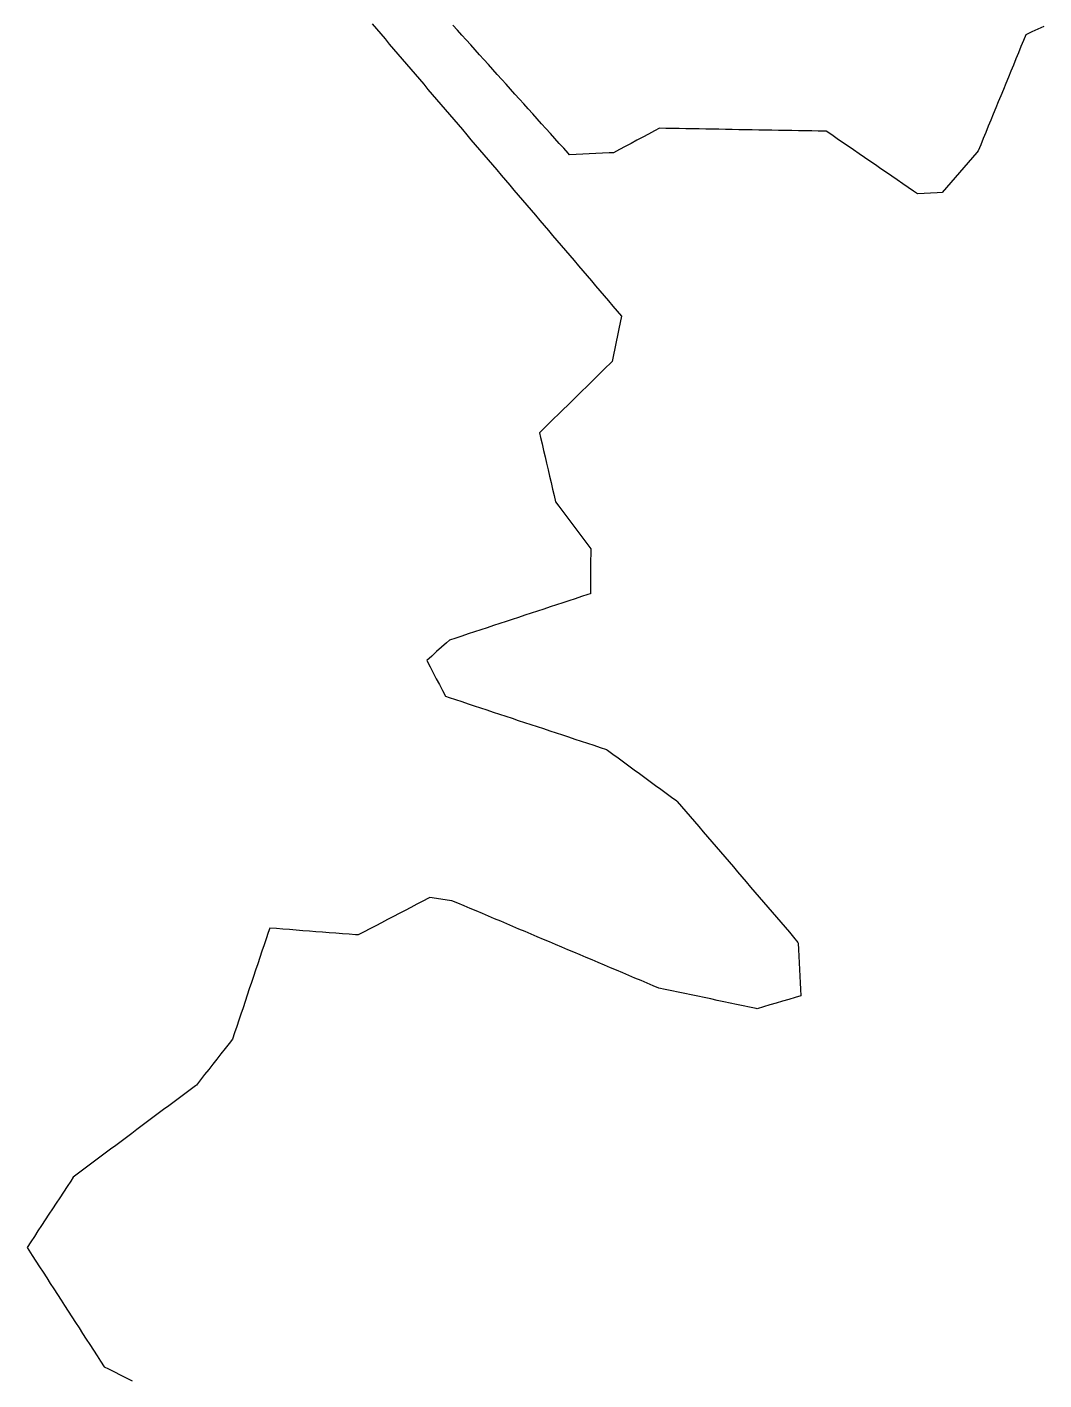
# Model space of a CAD drawing. Header units: millimetres. Extents: x 0 to 2762, y 6 to 2482.
# Drawn here: x 292.7 to 446.2, y 908.1 to 1112.4 of the extents above; entities that cross this region are included whole.
import ezdxf

# ---------------------------------------------------------------- set-up
doc = ezdxf.new("R2010")
doc.units = ezdxf.units.MM
doc.layers.add('ALL_ISLANDS', color=7, linetype='Continuous')
doc.layers.add('OUTLINE_ISLAND_01', color=7, linetype='Continuous')

msp = doc.modelspace()

# ---------------------------------------------------------------- linework, layer by layer
at = {"layer": 'ALL_ISLANDS'}
for points in [[(344.8109, 1112.9338), (345.4598, 1112.173), (346.1087, 1111.4121), (346.7576, 1110.6512), (347.4065, 1109.8903), (348.0554, 1109.1295), (348.7043, 1108.3686), (349.3532, 1107.6077), (350.0021, 1106.8468), (350.651, 1106.086), (351.2999, 1105.3251), (351.9488, 1104.5642), (352.5977, 1103.8033), (353.2466, 1103.0425), (353.8955, 1102.2816), (354.5444, 1101.5207), (355.1933, 1100.7598), (355.8422, 1099.999), (356.4911, 1099.2381), (357.14, 1098.4772), (357.7889, 1097.7163), (358.4378, 1096.9555), (359.0867, 1096.1946), (359.7356, 1095.4337), (360.3845, 1094.6728), (361.0334, 1093.9119), (361.6823, 1093.1511), (362.3312, 1092.3902), (362.9801, 1091.6293), (363.629, 1090.8684), (364.2779, 1090.1076), (364.9268, 1089.3467), (365.5757, 1088.5858), (366.2246, 1087.8249), (366.8735, 1087.0641), (367.5224, 1086.3032), (368.1713, 1085.5423), (368.8202, 1084.7814), (369.4691, 1084.0206), (370.118, 1083.2597), (370.7669, 1082.4988), (371.4158, 1081.7379), (372.0647, 1080.9771), (372.7136, 1080.2162), (373.3625, 1079.4553), (374.0114, 1078.6944), (374.6603, 1077.9336), (375.3091, 1077.1727), (375.958, 1076.4118), (376.6069, 1075.6509), (377.2558, 1074.8901), (377.9047, 1074.1292), (378.5536, 1073.3683), (379.2025, 1072.6074), (379.8514, 1071.8466), (380.5003, 1071.0857), (381.1492, 1070.3248), (381.7981, 1069.5639), (382.447, 1068.8031), (382.2545, 1067.8486), (382.0568, 1066.8683), (381.8591, 1065.8881), (381.6614, 1064.9078), (381.4637, 1063.9276), (381.266, 1062.9473), (381.0683, 1061.967), (380.7728, 1061.6772), (380.059, 1060.9769), (379.3451, 1060.2767), (378.6312, 1059.5764), (377.9174, 1058.8761), (377.2035, 1058.1758), (376.4896, 1057.4755), (375.7758, 1056.7753), (375.0619, 1056.075), (374.348, 1055.3747), (373.6342, 1054.6744), (372.9203, 1053.9741), (372.2064, 1053.2738), (371.4926, 1052.5736), (370.7787, 1051.8733), (370.0648, 1051.173), (370.2298, 1050.47), (370.4582, 1049.4964), (370.6866, 1048.5229), (370.9151, 1047.5493), (371.1435, 1046.5758), (371.3719, 1045.6022), (371.6004, 1044.6286), (371.8288, 1043.6551), (372.0572, 1042.6815), (372.2856, 1041.708), (372.5141, 1040.7344), (373.0091, 1040.074), (373.6088, 1039.2738), (374.2085, 1038.4736), (374.8083, 1037.6734), (375.408, 1036.8732), (376.0078, 1036.073), (376.6075, 1035.2728), (377.2072, 1034.4726), (377.807, 1033.6724), (377.802, 1032.8758), (377.7958, 1031.8758), (377.7896, 1030.8759), (377.7833, 1029.8759), (377.7771, 1028.8759), (377.7709, 1027.8759), (377.7646, 1026.8759), (377.3741, 1026.7473), (376.4244, 1026.4344), (375.4746, 1026.1215), (374.5248, 1025.8086), (373.575, 1025.4957), (372.6252, 1025.1828), (371.6754, 1024.8699), (370.7257, 1024.5569), (369.7759, 1024.244), (368.8261, 1023.9311), (367.8763, 1023.6182), (366.9265, 1023.3053), (365.9767, 1022.9924), (365.0269, 1022.6795), (364.0772, 1022.3666), (363.1274, 1022.0537), (362.1776, 1021.7408), (361.2278, 1021.4279), (360.278, 1021.115), (359.3282, 1020.8021), (358.3785, 1020.4892), (357.4287, 1020.1763), (356.4789, 1019.8634), (356.0365, 1019.4673), (355.2916, 1018.8002), (354.5466, 1018.1331), (353.8016, 1017.466), (353.0566, 1016.7989), (353.1103, 1016.6965), (353.5743, 1015.8107), (354.0383, 1014.9248), (354.5023, 1014.039), (354.9663, 1013.1532), (355.4303, 1012.2673), (355.8943, 1011.3815), (356.437, 1011.2023), (357.3866, 1010.8887), (358.3362, 1010.5752), (359.2857, 1010.2617), (360.2353, 1009.9481), (361.1849, 1009.6346), (362.1345, 1009.321), (363.084, 1009.0075), (364.0336, 1008.6939), (364.9832, 1008.3804), (365.9327, 1008.0668), (366.8823, 1007.7533), (367.8319, 1007.4398), (368.7815, 1007.1262), (369.731, 1006.8127), (370.6806, 1006.4991), (371.6302, 1006.1856), (372.5798, 1005.872), (373.5293, 1005.5585), (374.4789, 1005.245), (375.4285, 1004.9314), (376.3781, 1004.6179), (377.3276, 1004.3043), (378.2772, 1003.9908), (379.2268, 1003.6772), (380.1764, 1003.3637), (380.3238, 1003.2557), (381.1306, 1002.6648), (381.9373, 1002.0739), (382.7441, 1001.4831), (383.5508, 1000.8922), (384.3576, 1000.3013), (385.1644, 999.7104), (385.9711, 999.1195), (386.7779, 998.5287), (387.5846, 997.9378), (388.3914, 997.3469), (389.1982, 996.756), (390.0049, 996.1651), (390.8117, 995.5743), (390.8794, 995.4951), (391.5299, 994.7355), (392.1803, 993.976), (392.8307, 993.2164), (393.4811, 992.4568), (394.1315, 991.6972), (394.7819, 990.9376), (395.4323, 990.1781), (396.0828, 989.4185), (396.7332, 988.6589), (397.3836, 987.8993), (398.034, 987.1398), (398.6844, 986.3802), (399.3348, 985.6206), (399.9853, 984.861), (400.6357, 984.1014), (401.2861, 983.3419), (401.9365, 982.5823), (402.5869, 981.8227), (403.2373, 981.0631), (403.8877, 980.3035), (404.5382, 979.544), (405.1886, 978.7844), (405.839, 978.0248), (406.4894, 977.2652), (407.1398, 976.5057), (407.7902, 975.7461), (408.4407, 974.9865), (409.0911, 974.2269), (409.0962, 974.1248), (409.1466, 973.1261), (409.1971, 972.1273), (409.2475, 971.1286), (409.2979, 970.1299), (409.3483, 969.1312), (409.3987, 968.1324), (409.4491, 967.1337), (409.4995, 966.135), (408.6827, 965.8955), (407.723, 965.6142), (406.7634, 965.333), (405.8038, 965.0517), (404.8442, 964.7704), (403.8845, 964.4891), (402.9249, 964.2078), (402.7708, 964.2401), (401.792, 964.4449), (400.8132, 964.6498), (399.8344, 964.8546), (398.8556, 965.0595), (397.8769, 965.2644), (396.8981, 965.4692), (395.9193, 965.6741), (394.9405, 965.879), (393.9617, 966.0838), (392.9829, 966.2887), (392.0041, 966.4936), (391.0253, 966.6984), (390.0465, 966.9033), (389.0677, 967.1082), (388.089, 967.313), (387.2449, 967.6698), (386.3239, 968.0592), (385.4028, 968.4485), (384.4817, 968.8379), (383.5606, 969.2273), (382.6395, 969.6167), (381.7184, 970.006), (380.7974, 970.3954), (379.8763, 970.7848), (378.9552, 971.1741), (378.0341, 971.5635), (377.113, 971.9529), (376.192, 972.3422), (375.2709, 972.7316), (374.3498, 973.121), (373.4287, 973.5103), (372.5076, 973.8997), (371.5865, 974.2891), (370.6655, 974.6784), (369.7444, 975.0678), (368.8233, 975.4572), (367.9022, 975.8465), (366.9811, 976.2359), (366.06, 976.6253), (365.139, 977.0146), (364.2179, 977.404), (363.2968, 977.7934), (362.3757, 978.1827), (361.4546, 978.5721), (360.5336, 978.9615), (359.6125, 979.3508), (358.6914, 979.7402), (357.7703, 980.1296), (356.8492, 980.5189), (356.4914, 980.5698), (355.5013, 980.7104), (354.5113, 980.851), (353.5212, 980.9917), (353.3399, 980.897), (352.4534, 980.4342), (351.5669, 979.9715), (350.6804, 979.5087), (349.7939, 979.046), (348.9074, 978.5832), (348.021, 978.1205), (347.1345, 977.6577), (346.248, 977.195), (345.3615, 976.7322), (344.475, 976.2695), (343.5885, 975.8067), (342.702, 975.344), (342.324, 975.3732), (341.327, 975.4504), (340.3299, 975.5275), (339.3329, 975.6047), (338.3359, 975.6819), (337.3389, 975.759), (336.3419, 975.8362), (335.3448, 975.9133), (334.3478, 975.9905), (333.3508, 976.0676), (332.3538, 976.1448), (331.3568, 976.2219), (330.3597, 976.2991), (329.3627, 976.3763), (329.1442, 975.7255), (328.826, 974.7775), (328.5077, 973.8295), (328.1894, 972.8815), (327.8711, 971.9335), (327.5528, 970.9855), (327.2346, 970.0375), (326.9163, 969.0895), (326.598, 968.1415), (326.2797, 967.1935), (325.9615, 966.2455), (325.6432, 965.2975), (325.3249, 964.3495), (325.0066, 963.4015), (324.6884, 962.4535), (324.3701, 961.5055), (324.0518, 960.5575), (323.7335, 959.6095), (323.2293, 958.9671), (322.6119, 958.1805), (321.9945, 957.3939), (321.3771, 956.6072), (320.7597, 955.8206), (320.1423, 955.034), (319.5248, 954.2473), (318.9074, 953.4607), (318.29, 952.6741), (318.1296, 952.5541), (317.3289, 951.955), (316.5282, 951.356), (315.7275, 950.757), (314.9268, 950.1579), (314.126, 949.5589), (313.3253, 948.9598), (312.5246, 948.3608), (311.7239, 947.7618), (310.9232, 947.1627), (310.1224, 946.5637), (309.3217, 945.9646), (308.521, 945.3656), (307.7203, 944.7666), (306.9196, 944.1675), (306.1188, 943.5685), (305.3181, 942.9694), (304.5174, 942.3704), (303.7167, 941.7714), (302.916, 941.1723), (302.1152, 940.5733), (301.3145, 939.9742), (300.5138, 939.3752), (299.7131, 938.7762), (299.3187, 938.1756), (298.7698, 937.3397), (298.2209, 936.5038), (297.672, 935.6679), (297.1231, 934.832), (296.5742, 933.9961), (296.0253, 933.1602), (295.4764, 932.3243), (294.9275, 931.4884), (294.3786, 930.6525), (293.8297, 929.8166), (293.2809, 928.9807), (292.732, 928.1448), (292.979, 927.7623), (293.5216, 926.9223), (294.0642, 926.0823), (294.6068, 925.2423), (295.1494, 924.4023), (295.692, 923.5624), (296.2346, 922.7224), (296.7772, 921.8824), (297.3197, 921.0424), (297.8623, 920.2024), (298.4049, 919.3624), (298.9475, 918.5224), (299.4901, 917.6824), (300.0327, 916.8424), (300.5753, 916.0024), (301.1179, 915.1624), (301.6604, 914.3224), (302.203, 913.4824), (302.7456, 912.6424), (303.2882, 911.8024), (303.8308, 910.9624), (304.3734, 910.1224), (305.0152, 909.8019), (305.9099, 909.3552), (306.8046, 908.9085), (307.6993, 908.4619), (308.5939, 908.0152)], [(446.2152, 1112.531), (445.3034, 1112.1202), (444.3917, 1111.7094), (443.48, 1111.2986), (443.1192, 1110.4172), (442.7403, 1109.4917), (442.3615, 1108.5662), (441.9826, 1107.6408), (441.6038, 1106.7153), (441.2249, 1105.7899), (440.8461, 1104.8644), (440.4673, 1103.9389), (440.0884, 1103.0135), (439.7096, 1102.088), (439.3307, 1101.1626), (438.9519, 1100.2371), (438.573, 1099.3116), (438.1942, 1098.3862), (437.8154, 1097.4607), (437.4365, 1096.5352), (437.0577, 1095.6098), (436.6788, 1094.6843), (436.3, 1093.7589), (436.0841, 1093.5097), (435.4295, 1092.7538), (434.7748, 1091.9979), (434.1201, 1091.2419), (433.4654, 1090.486), (432.8107, 1089.7301), (432.1561, 1088.9742), (431.5014, 1088.2183), (430.8467, 1087.4624), (430.1159, 1087.4257), (429.1172, 1087.3756), (428.1185, 1087.3254), (427.1197, 1087.2753), (426.5527, 1087.6643), (425.7281, 1088.23), (424.9035, 1088.7958), (424.079, 1089.3615), (423.2544, 1089.9273), (422.4298, 1090.493), (421.6052, 1091.0588), (420.7806, 1091.6245), (419.9561, 1092.1902), (419.1315, 1092.756), (418.3069, 1093.3217), (417.4823, 1093.8875), (416.6577, 1094.4532), (415.8332, 1095.019), (415.0086, 1095.5847), (414.184, 1096.1505), (413.3594, 1096.7162), (413.1611, 1096.7197), (412.1612, 1096.7376), (411.1614, 1096.7555), (410.1616, 1096.7734), (409.1617, 1096.7913), (408.1619, 1096.8092), (407.162, 1096.8271), (406.1622, 1096.845), (405.1624, 1096.8628), (404.1625, 1096.8807), (403.1627, 1096.8986), (402.1628, 1096.9165), (401.163, 1096.9344), (400.1632, 1096.9523), (399.1633, 1096.9702), (398.1635, 1096.988), (397.1636, 1097.0059), (396.1638, 1097.0238), (395.164, 1097.0417), (394.1641, 1097.0596), (393.1643, 1097.0775), (392.1644, 1097.0954), (391.1646, 1097.1132), (390.1648, 1097.1311), (389.1649, 1097.149), (388.1651, 1097.1669), (387.4228, 1096.7696), (386.5411, 1096.2977), (385.6595, 1095.8258), (384.7778, 1095.3539), (383.8962, 1094.882), (383.0145, 1094.4101), (382.1328, 1093.9382), (381.2512, 1093.4664), (380.5908, 1093.4369), (379.5918, 1093.3924), (378.5927, 1093.3478), (377.5937, 1093.3033), (376.5947, 1093.2588), (375.5957, 1093.2142), (374.5967, 1093.1697), (374.396, 1093.393), (373.7276, 1094.1369), (373.0592, 1094.8807), (372.3909, 1095.6245), (371.7225, 1096.3683), (371.0541, 1097.1121), (370.3857, 1097.856), (369.7174, 1098.5998), (369.049, 1099.3436), (368.3806, 1100.0874), (367.7122, 1100.8313), (367.0438, 1101.5751), (366.3755, 1102.3189), (365.7071, 1103.0627), (365.0387, 1103.8065), (364.3703, 1104.5504), (363.7019, 1105.2942), (363.0336, 1106.038), (362.3652, 1106.7818), (361.6968, 1107.5256), (361.0284, 1108.2695), (360.3601, 1109.0133), (359.6917, 1109.7571), (359.0233, 1110.5009), (358.3549, 1111.2447), (357.6865, 1111.9886), (357.0182, 1112.7324)]]:
    msp.add_lwpolyline(points, dxfattribs=at)
at = {"layer": 'OUTLINE_ISLAND_01'}
for points in [[(344.8109, 1112.9338), (345.4598, 1112.173), (346.1087, 1111.4121), (346.7576, 1110.6512), (347.4065, 1109.8903), (348.0554, 1109.1295), (348.7043, 1108.3686), (349.3532, 1107.6077), (350.0021, 1106.8468), (350.651, 1106.086), (351.2999, 1105.3251), (351.9488, 1104.5642), (352.5977, 1103.8033), (353.2466, 1103.0425), (353.8955, 1102.2816), (354.5444, 1101.5207), (355.1933, 1100.7598), (355.8422, 1099.999), (356.4911, 1099.2381), (357.14, 1098.4772), (357.7889, 1097.7163), (358.4378, 1096.9555), (359.0867, 1096.1946), (359.7356, 1095.4337), (360.3845, 1094.6728), (361.0334, 1093.9119), (361.6823, 1093.1511), (362.3312, 1092.3902), (362.9801, 1091.6293), (363.629, 1090.8684), (364.2779, 1090.1076), (364.9268, 1089.3467), (365.5757, 1088.5858), (366.2246, 1087.8249), (366.8735, 1087.0641), (367.5224, 1086.3032), (368.1713, 1085.5423), (368.8202, 1084.7814), (369.4691, 1084.0206), (370.118, 1083.2597), (370.7669, 1082.4988), (371.4158, 1081.7379), (372.0647, 1080.9771), (372.7136, 1080.2162), (373.3625, 1079.4553), (374.0114, 1078.6944), (374.6603, 1077.9336), (375.3091, 1077.1727), (375.958, 1076.4118), (376.6069, 1075.6509), (377.2558, 1074.8901), (377.9047, 1074.1292), (378.5536, 1073.3683), (379.2025, 1072.6074), (379.8514, 1071.8466), (380.5003, 1071.0857), (381.1492, 1070.3248), (381.7981, 1069.5639), (382.447, 1068.8031), (382.2545, 1067.8486), (382.0568, 1066.8683), (381.8591, 1065.8881), (381.6614, 1064.9078), (381.4637, 1063.9276), (381.266, 1062.9473), (381.0683, 1061.967), (380.7728, 1061.6772), (380.059, 1060.9769), (379.3451, 1060.2767), (378.6312, 1059.5764), (377.9174, 1058.8761), (377.2035, 1058.1758), (376.4896, 1057.4755), (375.7758, 1056.7753), (375.0619, 1056.075), (374.348, 1055.3747), (373.6342, 1054.6744), (372.9203, 1053.9741), (372.2064, 1053.2738), (371.4926, 1052.5736), (370.7787, 1051.8733), (370.0648, 1051.173), (370.2298, 1050.47), (370.4582, 1049.4964), (370.6866, 1048.5229), (370.9151, 1047.5493), (371.1435, 1046.5758), (371.3719, 1045.6022), (371.6004, 1044.6286), (371.8288, 1043.6551), (372.0572, 1042.6815), (372.2856, 1041.708), (372.5141, 1040.7344), (373.0091, 1040.074), (373.6088, 1039.2738), (374.2085, 1038.4736), (374.8083, 1037.6734), (375.408, 1036.8732), (376.0078, 1036.073), (376.6075, 1035.2728), (377.2072, 1034.4726), (377.807, 1033.6724), (377.802, 1032.8758), (377.7958, 1031.8758), (377.7896, 1030.8759), (377.7833, 1029.8759), (377.7771, 1028.8759), (377.7709, 1027.8759), (377.7646, 1026.8759), (377.3741, 1026.7473), (376.4244, 1026.4344), (375.4746, 1026.1215), (374.5248, 1025.8086), (373.575, 1025.4957), (372.6252, 1025.1828), (371.6754, 1024.8699), (370.7257, 1024.5569), (369.7759, 1024.244), (368.8261, 1023.9311), (367.8763, 1023.6182), (366.9265, 1023.3053), (365.9767, 1022.9924), (365.0269, 1022.6795), (364.0772, 1022.3666), (363.1274, 1022.0537), (362.1776, 1021.7408), (361.2278, 1021.4279), (360.278, 1021.115), (359.3282, 1020.8021), (358.3785, 1020.4892), (357.4287, 1020.1763), (356.4789, 1019.8634), (356.0365, 1019.4673), (355.2916, 1018.8002), (354.5466, 1018.1331), (353.8016, 1017.466), (353.0566, 1016.7989), (353.1103, 1016.6965), (353.5743, 1015.8107), (354.0383, 1014.9248), (354.5023, 1014.039), (354.9663, 1013.1532), (355.4303, 1012.2673), (355.8943, 1011.3815), (356.437, 1011.2023), (357.3866, 1010.8887), (358.3362, 1010.5752), (359.2857, 1010.2617), (360.2353, 1009.9481), (361.1849, 1009.6346), (362.1345, 1009.321), (363.084, 1009.0075), (364.0336, 1008.6939), (364.9832, 1008.3804), (365.9327, 1008.0668), (366.8823, 1007.7533), (367.8319, 1007.4398), (368.7815, 1007.1262), (369.731, 1006.8127), (370.6806, 1006.4991), (371.6302, 1006.1856), (372.5798, 1005.872), (373.5293, 1005.5585), (374.4789, 1005.245), (375.4285, 1004.9314), (376.3781, 1004.6179), (377.3276, 1004.3043), (378.2772, 1003.9908), (379.2268, 1003.6772), (380.1764, 1003.3637), (380.3238, 1003.2557), (381.1306, 1002.6648), (381.9373, 1002.0739), (382.7441, 1001.4831), (383.5508, 1000.8922), (384.3576, 1000.3013), (385.1644, 999.7104), (385.9711, 999.1195), (386.7779, 998.5287), (387.5846, 997.9378), (388.3914, 997.3469), (389.1982, 996.756), (390.0049, 996.1651), (390.8117, 995.5743), (390.8794, 995.4951), (391.5299, 994.7355), (392.1803, 993.976), (392.8307, 993.2164), (393.4811, 992.4568), (394.1315, 991.6972), (394.7819, 990.9376), (395.4323, 990.1781), (396.0828, 989.4185), (396.7332, 988.6589), (397.3836, 987.8993), (398.034, 987.1398), (398.6844, 986.3802), (399.3348, 985.6206), (399.9853, 984.861), (400.6357, 984.1014), (401.2861, 983.3419), (401.9365, 982.5823), (402.5869, 981.8227), (403.2373, 981.0631), (403.8877, 980.3035), (404.5382, 979.544), (405.1886, 978.7844), (405.839, 978.0248), (406.4894, 977.2652), (407.1398, 976.5057), (407.7902, 975.7461), (408.4407, 974.9865), (409.0911, 974.2269), (409.0962, 974.1248), (409.1466, 973.1261), (409.1971, 972.1273), (409.2475, 971.1286), (409.2979, 970.1299), (409.3483, 969.1312), (409.3987, 968.1324), (409.4491, 967.1337), (409.4995, 966.135), (408.6827, 965.8955), (407.723, 965.6142), (406.7634, 965.333), (405.8038, 965.0517), (404.8442, 964.7704), (403.8845, 964.4891), (402.9249, 964.2078), (402.7708, 964.2401), (401.792, 964.4449), (400.8132, 964.6498), (399.8344, 964.8546), (398.8556, 965.0595), (397.8769, 965.2644), (396.8981, 965.4692), (395.9193, 965.6741), (394.9405, 965.879), (393.9617, 966.0838), (392.9829, 966.2887), (392.0041, 966.4936), (391.0253, 966.6984), (390.0465, 966.9033), (389.0677, 967.1082), (388.089, 967.313), (387.2449, 967.6698), (386.3239, 968.0592), (385.4028, 968.4485), (384.4817, 968.8379), (383.5606, 969.2273), (382.6395, 969.6167), (381.7184, 970.006), (380.7974, 970.3954), (379.8763, 970.7848), (378.9552, 971.1741), (378.0341, 971.5635), (377.113, 971.9529), (376.192, 972.3422), (375.2709, 972.7316), (374.3498, 973.121), (373.4287, 973.5103), (372.5076, 973.8997), (371.5865, 974.2891), (370.6655, 974.6784), (369.7444, 975.0678), (368.8233, 975.4572), (367.9022, 975.8465), (366.9811, 976.2359), (366.06, 976.6253), (365.139, 977.0146), (364.2179, 977.404), (363.2968, 977.7934), (362.3757, 978.1827), (361.4546, 978.5721), (360.5336, 978.9615), (359.6125, 979.3508), (358.6914, 979.7402), (357.7703, 980.1296), (356.8492, 980.5189), (356.4914, 980.5698), (355.5013, 980.7104), (354.5113, 980.851), (353.5212, 980.9917), (353.3399, 980.897), (352.4534, 980.4342), (351.5669, 979.9715), (350.6804, 979.5087), (349.7939, 979.046), (348.9074, 978.5832), (348.021, 978.1205), (347.1345, 977.6577), (346.248, 977.195), (345.3615, 976.7322), (344.475, 976.2695), (343.5885, 975.8067), (342.702, 975.344), (342.324, 975.3732), (341.327, 975.4504), (340.3299, 975.5275), (339.3329, 975.6047), (338.3359, 975.6819), (337.3389, 975.759), (336.3419, 975.8362), (335.3448, 975.9133), (334.3478, 975.9905), (333.3508, 976.0676), (332.3538, 976.1448), (331.3568, 976.2219), (330.3597, 976.2991), (329.3627, 976.3763), (329.1442, 975.7255), (328.826, 974.7775), (328.5077, 973.8295), (328.1894, 972.8815), (327.8711, 971.9335), (327.5528, 970.9855), (327.2346, 970.0375), (326.9163, 969.0895), (326.598, 968.1415), (326.2797, 967.1935), (325.9615, 966.2455), (325.6432, 965.2975), (325.3249, 964.3495), (325.0066, 963.4015), (324.6884, 962.4535), (324.3701, 961.5055), (324.0518, 960.5575), (323.7335, 959.6095), (323.2293, 958.9671), (322.6119, 958.1805), (321.9945, 957.3939), (321.3771, 956.6072), (320.7597, 955.8206), (320.1423, 955.034), (319.5248, 954.2473), (318.9074, 953.4607), (318.29, 952.6741), (318.1296, 952.5541), (317.3289, 951.955), (316.5282, 951.356), (315.7275, 950.757), (314.9268, 950.1579), (314.126, 949.5589), (313.3253, 948.9598), (312.5246, 948.3608), (311.7239, 947.7618), (310.9232, 947.1627), (310.1224, 946.5637), (309.3217, 945.9646), (308.521, 945.3656), (307.7203, 944.7666), (306.9196, 944.1675), (306.1188, 943.5685), (305.3181, 942.9694), (304.5174, 942.3704), (303.7167, 941.7714), (302.916, 941.1723), (302.1152, 940.5733), (301.3145, 939.9742), (300.5138, 939.3752), (299.7131, 938.7762), (299.3187, 938.1756), (298.7698, 937.3397), (298.2209, 936.5038), (297.672, 935.6679), (297.1231, 934.832), (296.5742, 933.9961), (296.0253, 933.1602), (295.4764, 932.3243), (294.9275, 931.4884), (294.3786, 930.6525), (293.8297, 929.8166), (293.2809, 928.9807), (292.732, 928.1448), (292.979, 927.7623), (293.5216, 926.9223), (294.0642, 926.0823), (294.6068, 925.2423), (295.1494, 924.4023), (295.692, 923.5624), (296.2346, 922.7224), (296.7772, 921.8824), (297.3197, 921.0424), (297.8623, 920.2024), (298.4049, 919.3624), (298.9475, 918.5224), (299.4901, 917.6824), (300.0327, 916.8424), (300.5753, 916.0024), (301.1179, 915.1624), (301.6604, 914.3224), (302.203, 913.4824), (302.7456, 912.6424), (303.2882, 911.8024), (303.8308, 910.9624), (304.3734, 910.1224), (305.0152, 909.8019), (305.9099, 909.3552), (306.8046, 908.9085), (307.6993, 908.4619), (308.5939, 908.0152)], [(446.2152, 1112.531), (445.3034, 1112.1202), (444.3917, 1111.7094), (443.48, 1111.2986), (443.1192, 1110.4172), (442.7403, 1109.4917), (442.3615, 1108.5662), (441.9826, 1107.6408), (441.6038, 1106.7153), (441.2249, 1105.7899), (440.8461, 1104.8644), (440.4673, 1103.9389), (440.0884, 1103.0135), (439.7096, 1102.088), (439.3307, 1101.1626), (438.9519, 1100.2371), (438.573, 1099.3116), (438.1942, 1098.3862), (437.8154, 1097.4607), (437.4365, 1096.5352), (437.0577, 1095.6098), (436.6788, 1094.6843), (436.3, 1093.7589), (436.0841, 1093.5097), (435.4295, 1092.7538), (434.7748, 1091.9979), (434.1201, 1091.2419), (433.4654, 1090.486), (432.8107, 1089.7301), (432.1561, 1088.9742), (431.5014, 1088.2183), (430.8467, 1087.4624), (430.1159, 1087.4257), (429.1172, 1087.3756), (428.1185, 1087.3254), (427.1197, 1087.2753), (426.5527, 1087.6643), (425.7281, 1088.23), (424.9035, 1088.7958), (424.079, 1089.3615), (423.2544, 1089.9273), (422.4298, 1090.493), (421.6052, 1091.0588), (420.7806, 1091.6245), (419.9561, 1092.1902), (419.1315, 1092.756), (418.3069, 1093.3217), (417.4823, 1093.8875), (416.6577, 1094.4532), (415.8332, 1095.019), (415.0086, 1095.5847), (414.184, 1096.1505), (413.3594, 1096.7162), (413.1611, 1096.7197), (412.1612, 1096.7376), (411.1614, 1096.7555), (410.1616, 1096.7734), (409.1617, 1096.7913), (408.1619, 1096.8092), (407.162, 1096.8271), (406.1622, 1096.845), (405.1624, 1096.8628), (404.1625, 1096.8807), (403.1627, 1096.8986), (402.1628, 1096.9165), (401.163, 1096.9344), (400.1632, 1096.9523), (399.1633, 1096.9702), (398.1635, 1096.988), (397.1636, 1097.0059), (396.1638, 1097.0238), (395.164, 1097.0417), (394.1641, 1097.0596), (393.1643, 1097.0775), (392.1644, 1097.0954), (391.1646, 1097.1132), (390.1648, 1097.1311), (389.1649, 1097.149), (388.1651, 1097.1669), (387.4228, 1096.7696), (386.5411, 1096.2977), (385.6595, 1095.8258), (384.7778, 1095.3539), (383.8962, 1094.882), (383.0145, 1094.4101), (382.1328, 1093.9382), (381.2512, 1093.4664), (380.5908, 1093.4369), (379.5918, 1093.3924), (378.5927, 1093.3478), (377.5937, 1093.3033), (376.5947, 1093.2588), (375.5957, 1093.2142), (374.5967, 1093.1697), (374.396, 1093.393), (373.7276, 1094.1369), (373.0592, 1094.8807), (372.3909, 1095.6245), (371.7225, 1096.3683), (371.0541, 1097.1121), (370.3857, 1097.856), (369.7174, 1098.5998), (369.049, 1099.3436), (368.3806, 1100.0874), (367.7122, 1100.8313), (367.0438, 1101.5751), (366.3755, 1102.3189), (365.7071, 1103.0627), (365.0387, 1103.8065), (364.3703, 1104.5504), (363.7019, 1105.2942), (363.0336, 1106.038), (362.3652, 1106.7818), (361.6968, 1107.5256), (361.0284, 1108.2695), (360.3601, 1109.0133), (359.6917, 1109.7571), (359.0233, 1110.5009), (358.3549, 1111.2447), (357.6865, 1111.9886), (357.0182, 1112.7324)]]:
    msp.add_lwpolyline(points, dxfattribs=at)

doc.saveas('drawing.dxf')
